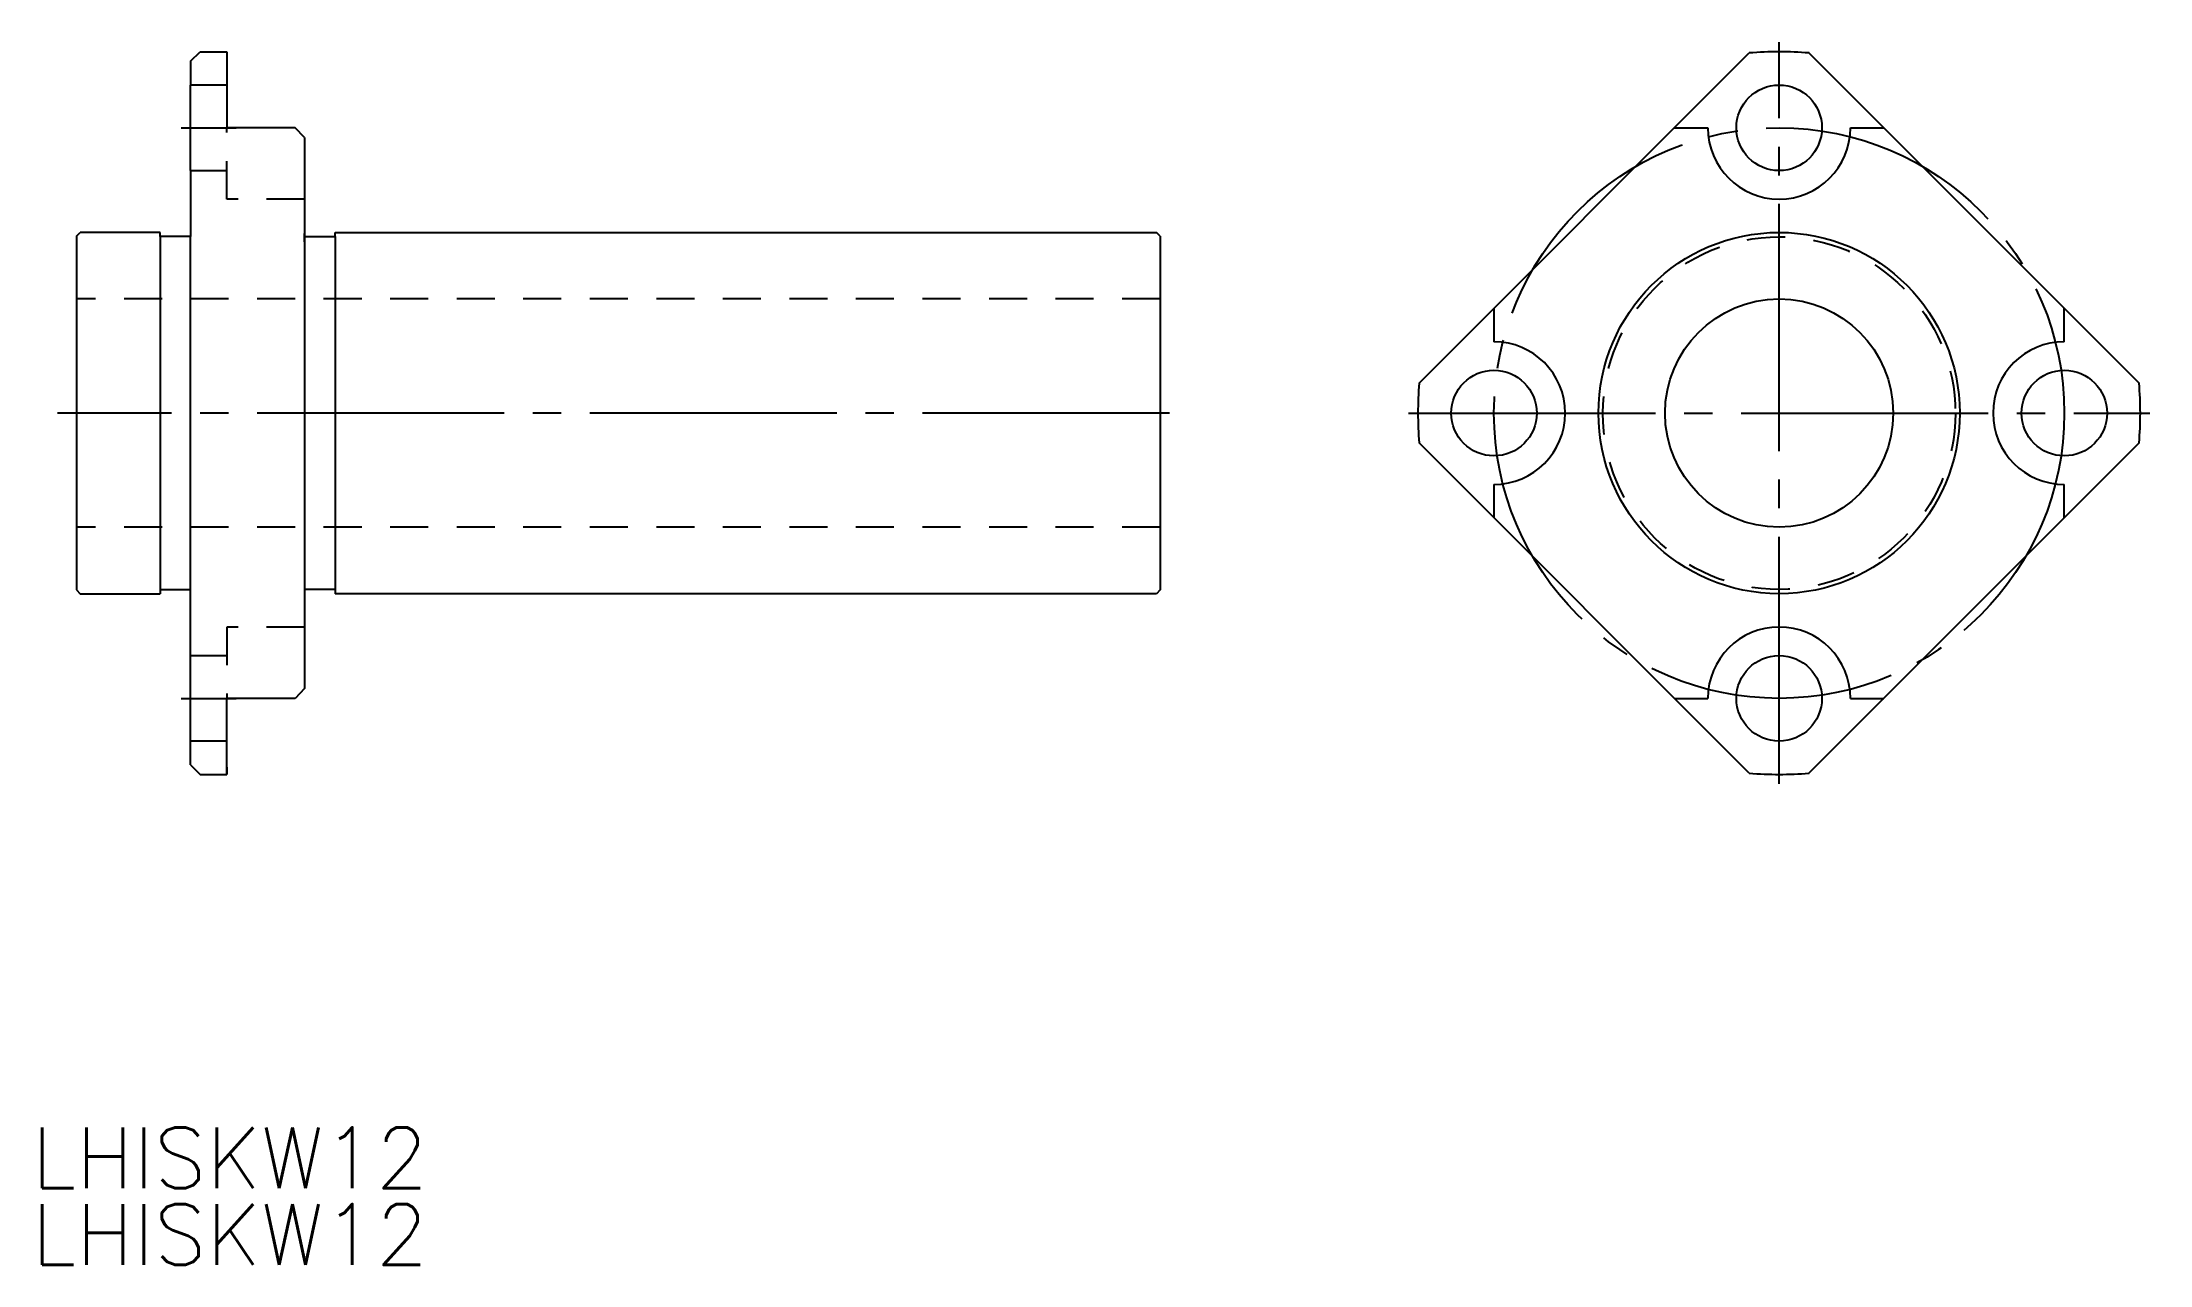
# Model space of a CAD drawing. Extents: x 230 to 340, y 454 to 518.
import ezdxf

# ---------------------------------------------------------------- set-up
doc = ezdxf.new("R2010")
doc.units = 0
doc.linetypes.add('CENTER', pattern=[17.5, 13, -1.5, 1.5, -1.5])
doc.linetypes.add('DASHED', pattern=[3.5, 2, -1.5])
doc.layers.get('0').update_dxf_attribs({"linetype": 'CONTINUOUS'})
doc.layers.add('CENTER', color=1, linetype='CENTER')
doc.styles.get("Standard").update_dxf_attribs({"font": 'txt.shx', "bigfont": '@extfont2.shx'})

msp = doc.modelspace()

# ---------------------------------------------------------------- linework, layer by layer
at = {"color": 7, "linetype": 'CONTINUOUS'}
for p, q in [((237.39, 517.29), (237.89, 517.79)), ((237.89, 517.79), (239.29, 517.79)), ((239.29, 517.79), (239.29, 513.79)), ((237.39, 517.29), (237.39, 516.04)), ((302.01, 500.37), (319.38, 517.73)), ((322.52, 517.73), (339.88, 500.37)), ((237.39, 511.54), (237.39, 516.04)), ((242.89, 513.79), (239.29, 513.79)), ((243.39, 513.28), (242.89, 513.79)), ((315.44, 513.79), (317.2, 513.79)), ((324.7, 513.79), (326.46, 513.79)), ((243.39, 513.28), (243.39, 484.3)), ((237.39, 511.54), (237.39, 509.09)), ((237.39, 509.09), (237.39, 508.07)), ((231.39, 508.09), (231.59, 508.29)), ((231.39, 508.09), (231.39, 507.79)), ((231.39, 507.79), (231.39, 489.49)), ((235.79, 508.29), (231.59, 508.29)), ((235.79, 508.07), (235.79, 508.29)), ((235.79, 508.07), (235.79, 489.29)), ((237.39, 508.07), (235.79, 508.07)), ((237.39, 480.29), (237.39, 508.07)), ((243.39, 507.79), (243.39, 508.24)), ((243.39, 508.07), (244.99, 508.07)), ((244.99, 508.29), (288.19, 508.29)), ((244.99, 508.07), (244.99, 508.29)), ((244.99, 508.07), (244.99, 489.29)), ((288.39, 508.09), (288.19, 508.29)), ((288.39, 508.09), (288.39, 507.79)), ((288.39, 507.79), (288.39, 489.49)), ((305.95, 504.3), (305.95, 502.54)), ((335.95, 502.54), (335.95, 504.3)), ((319.38, 479.86), (302.01, 497.22)), ((339.88, 497.22), (322.52, 479.86)), ((305.95, 495.04), (305.95, 493.29)), ((335.95, 493.29), (335.95, 495.04)), ((231.39, 489.49), (231.59, 489.29)), ((231.59, 489.29), (235.79, 489.29)), ((235.79, 489.52), (237.39, 489.52)), ((244.99, 489.52), (243.39, 489.52)), ((288.19, 489.29), (244.99, 489.29)), ((288.39, 489.49), (288.19, 489.29)), ((242.89, 483.79), (239.29, 483.79)), ((239.29, 479.79), (239.29, 483.79)), ((243.39, 484.3), (242.89, 483.79)), ((315.44, 483.79), (317.2, 483.79)), ((324.7, 483.79), (326.46, 483.79)), ((237.39, 480.29), (237.89, 479.79)), ((239.29, 480.17), (239.29, 479.79)), ((237.89, 479.79), (239.29, 479.79))]:
    msp.add_line(p, q, dxfattribs=at)
at = {"color": 3, "linetype": 'DASHED'}
for p, q in [((239.29, 516.04), (237.39, 516.04)), ((239.29, 510.04), (239.29, 513.79)), ((237.39, 511.54), (239.29, 511.54)), ((243.39, 510.04), (239.29, 510.04)), ((288.39, 504.79), (231.39, 504.79)), ((288.39, 492.79), (231.39, 492.79)), ((239.29, 487.54), (239.29, 483.79)), ((243.39, 487.54), (239.29, 487.54)), ((237.39, 486.04), (239.29, 486.04)), ((239.29, 481.54), (237.39, 481.54))]:
    msp.add_line(p, q, dxfattribs=at)
at = {"color": 7, "linetype": 'CONTINUOUS'}
for centre, radius in [((320.95, 513.79), 2.25), ((320.95, 498.79), 9.5), ((320.95, 498.79), 6), ((305.95, 498.79), 2.25), ((335.95, 498.79), 2.25), ((320.95, 483.79), 2.25)]:
    msp.add_circle(centre, radius, dxfattribs=at)
at = {"color": 3, "linetype": 'DASHED'}
msp.add_circle((320.95, 498.79), 9.27, dxfattribs=at)
at = {"color": 7, "linetype": 'CONTINUOUS'}
for centre, radius, start, end in [((320.95, 498.79), 19, 85.2566, 94.7434), ((320.95, 513.79), 3.75, 180, 0), ((305.95, 498.79), 3.75, 270, 90), ((335.95, 498.79), 3.75, 90, 270), ((320.95, 498.79), 19, 175.2566, 184.7434), ((320.95, 498.79), 19, 355.2566, 4.7434), ((320.95, 483.79), 3.75, 0, 180), ((320.95, 498.79), 19, 265.2566, 274.7434)]:
    msp.add_arc(centre, radius, start, end, dxfattribs=at)
at = {"layer": 'CENTER', "color": 1, "linetype": 'CENTER'}
for p, q in [((320.95, 479.29), (320.95, 518.29)), ((236.89, 513.79), (239.79, 513.79)), ((288.89, 498.79), (230.39, 498.79)), ((301.45, 498.79), (340.45, 498.79)), ((236.89, 483.79), (239.79, 483.79))]:
    msp.add_line(p, q, dxfattribs=at)
msp.add_circle((320.95, 498.79), 15, dxfattribs=at)

# ---------------------------------------------------------------- texts
at = {"color": 7, "linetype": 'CONTINUOUS'}
for p in [(229.03, 458.03), (229.03, 454)]:
    msp.add_text('LHISKW12', height=3.2, dxfattribs=at).set_placement(p)

doc.saveas('drawing.dxf')
